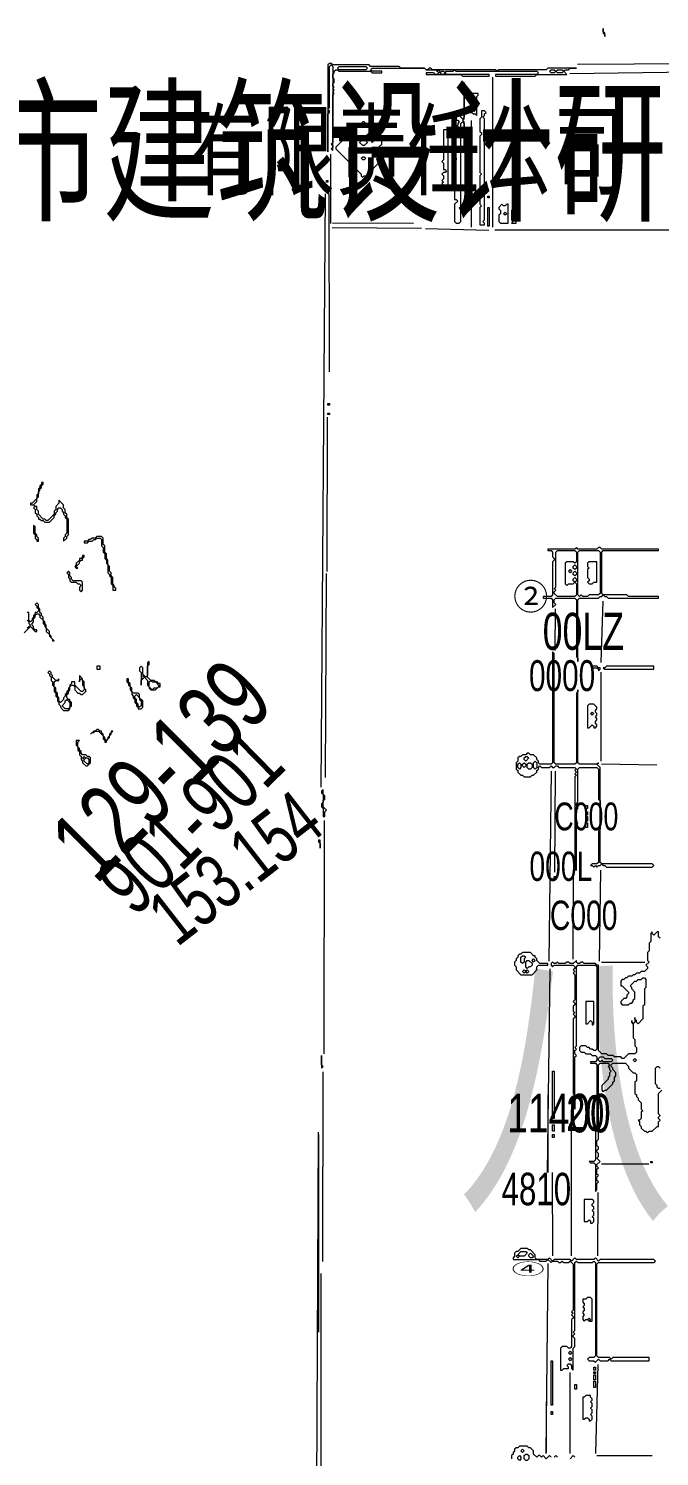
# Model space of a CAD drawing. Extents: x -538 to 2048, y 10 to 1392.
# Drawn here: x 325 to 724, y 490 to 1392 of the extents above; entities that cross this region are included whole.
import ezdxf

# ---------------------------------------------------------------- set-up
doc = ezdxf.new("R2010")
doc.units = 0
for name, color, linetype, lineweight in [('OCR_TEXT', 6, 'Continuous', 0), ('TRACE_CURVE', 6, 'Continuous', 0), ('TRACE_STRAIGHT', 5, 'Continuous', 0), ('TRACE_TEXT_SYMBOL', 6, 'Continuous', 0)]:
    doc.layers.add(name, color=color, linetype=linetype, lineweight=lineweight)
doc.styles.add('wqy-unicode', font='wqy-unicode.lff')

msp = doc.modelspace()

# ---------------------------------------------------------------- linework, layer by layer
at = {"layer": 'TRACE_CURVE', "color": 6}
for points in [[(611, 1340), (611, 1336), (610, 1335), (610, 1327), (611, 1326), (611, 1325), (610, 1324), (610, 1301), (611, 1300), (610, 1299), (610, 1281), (611, 1280), (610, 1279), (610, 1268), (613, 1268), (613, 1269), (612, 1270), (613, 1271), (613, 1335), (612, 1336), (613, 1337), (613, 1338), (614, 1339), (613, 1340)], [(671, 1064), (670, 1063), (653, 1063), (653, 1062), (655, 1062), (656, 1061), (656, 1058), (657, 1057), (657, 1056), (656, 1055), (656, 1034), (655, 1033), (650, 1033), (650, 1032), (655, 1032), (656, 1031), (656, 1026), (658, 1028), (657, 1029), (657, 1031), (658, 1032), (670, 1032), (671, 1031), (671, 995), (672, 994), (672, 992), (672, 1031), (673, 1032), (685, 1032), (686, 1033), (687, 1033), (688, 1034), (689, 1033), (690, 1033), (691, 1032), (723, 1032), (723, 1033), (704, 1033), (703, 1034), (688, 1034), (687, 1035), (687, 1061), (688, 1062), (723, 1062), (723, 1063), (687, 1063), (686, 1064), (685, 1064), (684, 1063), (672, 1063)], [(658, 1061), (659, 1062), (670, 1062), (671, 1061), (671, 1055), (670, 1054), (669, 1055), (665, 1055), (664, 1054), (664, 1041), (665, 1040), (666, 1041), (669, 1041), (670, 1042), (671, 1041), (671, 1034), (670, 1033), (659, 1033), (657, 1035), (657, 1036), (658, 1037), (657, 1038), (658, 1039)], [(672, 1061), (673, 1062), (685, 1062), (686, 1061), (686, 1035), (685, 1034), (679, 1034), (678, 1033), (675, 1033), (674, 1034), (673, 1033), (672, 1034)], [(666, 1049), (667, 1050), (668, 1049), (667, 1048)], [(669, 1052), (670, 1053), (671, 1052), (671, 1051), (670, 1050), (669, 1051)], [(669, 1048), (670, 1049), (671, 1048), (671, 1047), (670, 1046), (669, 1047)], [(669, 1044), (670, 1045), (671, 1044), (671, 1043), (670, 1042), (669, 1043)], [(638, 931), (639, 932), (640, 932), (641, 931), (639, 929), (638, 930)], [(634, 927), (635, 928), (636, 927), (636, 925), (635, 924), (634, 925)], [(637, 927), (638, 928), (639, 927), (639, 926), (638, 925), (637, 926)], [(640, 927), (641, 928), (642, 928), (643, 927), (643, 925), (642, 924), (641, 924), (640, 925)], [(644, 928), (645, 929), (646, 928), (646, 925), (645, 924), (644, 925)], [(685, 741), (686, 742), (688, 742), (689, 741), (693, 741), (694, 740), (693, 739), (688, 739), (687, 740), (686, 739), (685, 740)], [(707, 740), (708, 741), (709, 740), (708, 739)], [(633, 616), (634, 617), (635, 616), (634, 615)], [(636, 619), (639, 619), (640, 618), (638, 616), (635, 616), (634, 617)], [(641, 617), (642, 618), (644, 616), (643, 615), (642, 615), (641, 616)], [(666, 555), (667, 556), (668, 555), (667, 554)], [(666, 551), (667, 552), (668, 551), (667, 550)], [(634, 489), (635, 490), (636, 489), (636, 488), (635, 487), (634, 488)], [(636, 493), (637, 494), (638, 493), (637, 492)], [(638, 490), (639, 491), (640, 491), (641, 490), (641, 488), (640, 487), (639, 487), (638, 488)]]:
    msp.add_lwpolyline(points, close=True, dxfattribs=at)
for points in [[(656, 998), (656, 928), (655, 927), (648, 927), (647, 928), (647, 929), (646, 930), (646, 931), (644, 933), (642, 933), (641, 934), (640, 934), (639, 933), (637, 933), (636, 932), (635, 932), (634, 931), (634, 929), (633, 928), (633, 924), (634, 923), (634, 922), (636, 920), (637, 920), (638, 919), (642, 919), (643, 920), (644, 920), (646, 922), (646, 923), (647, 924), (647, 925), (648, 926), (649, 925), (654, 925), (655, 926), (656, 925), (657, 925), (658, 926), (659, 926), (660, 925), (670, 925), (671, 924), (670, 923), (671, 922), (670, 921), (671, 920), (670, 919), (670, 861), (671, 860), (671, 889), (672, 890), (671, 891), (671, 898), (672, 899), (672, 900), (671, 901), (671, 902), (672, 903), (672, 924), (673, 925), (684, 925), (685, 924), (685, 905)], [(685, 905), (686, 904), (686, 886), (685, 885), (685, 865), (684, 864), (681, 864), (680, 863), (681, 863), (682, 862), (683, 863), (684, 862), (685, 863), (686, 863), (687, 864), (688, 863), (689, 863), (690, 862), (719, 862), (720, 863), (719, 864), (687, 864), (686, 865), (686, 925), (684, 927), (685, 928), (684, 927), (673, 927), (672, 928), (672, 974), (672, 973), (671, 972), (671, 928), (670, 927), (658, 927), (657, 928), (657, 997), (656, 998)], [(719, 821), (718, 820), (718, 815), (717, 814), (717, 809), (716, 808), (716, 803), (717, 802), (715, 800), (716, 799), (716, 798), (714, 796), (712, 796), (711, 795), (709, 795), (708, 794), (707, 794), (706, 793), (704, 793), (703, 792), (702, 792), (701, 791), (700, 791), (699, 790), (699, 787), (700, 787), (704, 783), (704, 782), (703, 781), (703, 780), (702, 779), (701, 779), (699, 777), (699, 776), (700, 775), (704, 775), (705, 776), (706, 776), (707, 777), (707, 778), (708, 779), (708, 783), (706, 785), (706, 786), (705, 787), (708, 790), (709, 790), (710, 791), (712, 791), (713, 792), (714, 792), (715, 791), (715, 786), (714, 785), (714, 775), (713, 774), (713, 766), (710, 763), (709, 764), (709, 765), (708, 766), (708, 767), (708, 764), (707, 763)], [(724, 817), (723, 818), (723, 821), (722, 821), (720, 819), (719, 820), (719, 821)], [(707, 763), (706, 764), (706, 765), (706, 764), (707, 763), (707, 754), (708, 753), (708, 749), (709, 748), (709, 745), (708, 744), (704, 744), (701, 741), (700, 741), (699, 742), (695, 742), (694, 743), (691, 743), (690, 744), (687, 744), (685, 746), (685, 800), (684, 800), (683, 801), (676, 801), (675, 802), (674, 802), (673, 801), (672, 801), (671, 802), (671, 803), (669, 801), (667, 801), (666, 802), (665, 802), (664, 801), (660, 801), (659, 802), (658, 801), (657, 801), (656, 802), (655, 801), (655, 800), (656, 799), (657, 800), (669, 800), (670, 799), (670, 798), (669, 797), (670, 796), (669, 795), (670, 794), (670, 778), (669, 777), (670, 776), (670, 775), (669, 774), (669, 771), (670, 770), (669, 769), (670, 768), (670, 767), (669, 766), (669, 719)], [(669, 719), (670, 718), (670, 709), (670, 742), (671, 743), (670, 744), (670, 746), (671, 747), (670, 748), (671, 749), (671, 799), (672, 800), (683, 800), (684, 799), (684, 747), (683, 746), (682, 746), (681, 747), (680, 747), (679, 748), (678, 748), (677, 749), (674, 749), (673, 748), (673, 746), (674, 745), (676, 745), (677, 744), (680, 744), (681, 743), (683, 743), (684, 742), (684, 740), (683, 739), (680, 739), (680, 738), (683, 738), (684, 737), (684, 698), (683, 697), (683, 677), (682, 676), (679, 676), (680, 675), (682, 675), (683, 674), (683, 657), (684, 658), (684, 662), (685, 663), (684, 664), (684, 666), (685, 667), (684, 668), (684, 671), (685, 672), (684, 673), (684, 674), (686, 676), (684, 678), (685, 679), (685, 681), (684, 682), (684, 683)], [(684, 683), (685, 684), (685, 685), (684, 686), (684, 689), (685, 690), (685, 737), (686, 738), (691, 738), (692, 737), (691, 736), (692, 735), (692, 734), (693, 733), (692, 732), (692, 730), (691, 729), (691, 728), (687, 724), (687, 721), (688, 720), (689, 721), (690, 721), (694, 725), (694, 726), (695, 727), (695, 729), (696, 730), (696, 732), (694, 734), (694, 735), (693, 736), (693, 737), (694, 738), (702, 738), (704, 736), (704, 735), (707, 732), (708, 732), (709, 731), (709, 727), (708, 726), (708, 719), (709, 718), (709, 717), (710, 716), (710, 715), (712, 713), (712, 709), (713, 708), (712, 707), (712, 703), (711, 702), (710, 702), (711, 701), (711, 699), (712, 698), (712, 697), (714, 695), (715, 695), (716, 694), (717, 695), (719, 695), (722, 698)], [(724, 722), (723, 722), (722, 723), (722, 724), (721, 725), (721, 735), (722, 736), (723, 736), (724, 735)], [(722, 698), (723, 698), (723, 701), (724, 702), (723, 703), (723, 704), (724, 705), (723, 706), (723, 719), (725, 721)], [(636, 621), (634, 619), (633, 619), (632, 618), (632, 616), (631, 615), (631, 614), (647, 614), (648, 613), (652, 613), (653, 614), (655, 612), (656, 613), (659, 613), (660, 612), (661, 612), (662, 613), (663, 612), (666, 612), (667, 613), (669, 611), (669, 582), (668, 581), (669, 580), (668, 579), (669, 578), (669, 577), (668, 576), (668, 559), (667, 558), (666, 558), (665, 559), (662, 559), (661, 558), (661, 544), (662, 544), (663, 545), (666, 545), (666, 546), (665, 547), (666, 548), (667, 548), (668, 547), (668, 545), (669, 544), (669, 558), (670, 559), (670, 564), (669, 565), (669, 566), (670, 567), (669, 568), (670, 569), (670, 612), (671, 613), (672, 612), (681, 612), (682, 613), (683, 612), (683, 553), (682, 552), (679, 552), (678, 551), (679, 550)], [(679, 550), (682, 550), (683, 549), (685, 551), (686, 550), (691, 550), (692, 551), (693, 550), (717, 550), (717, 552), (694, 552), (693, 551), (692, 552), (685, 552), (684, 553), (684, 611), (685, 612), (720, 612), (721, 613), (720, 614), (686, 614), (685, 613), (683, 615), (682, 614), (671, 614), (670, 615), (668, 613), (667, 614), (657, 614), (656, 613), (654, 615), (653, 614), (646, 614), (645, 615), (645, 617), (642, 620), (641, 620), (640, 621), (636, 621)], [(635, 496), (634, 495), (633, 495), (632, 494), (632, 493), (631, 492), (631, 491), (630, 490), (630, 488)], [(655, 489), (654, 490), (652, 488), (650, 490), (649, 489), (648, 490), (647, 490), (646, 489), (644, 491), (644, 493), (642, 495), (641, 495), (640, 496), (635, 496)], [(659, 489), (658, 490), (657, 489)], [(670, 489), (669, 490), (667, 488)]]:
    msp.add_lwpolyline(points, dxfattribs=at)
at = {"layer": 'TRACE_STRAIGHT', "color": 5}
for p, q in [((666.85, 1363.65), (748.13, 1364.64)), ((671.62, 1369.4), (773.13, 1370.11)), ((618.11, 1266.38), (618.15, 1361.38)), ((604.71, 1266.38), (604.72, 1333.88)), ((515.62, 1312.62), (515.62, 1268.88)), ((509.83, 912.62), (512.37, 1287.63)), ((514.58, 1287.63), (514.76, 1175.12)), ((516.62, 1266.28), (573.14, 1265.91)), ((516.88, 1269.27), (568.13, 1269.09)), ((575.61, 1265.55), (615.67, 1264.67)), ((619.38, 1264.77), (913.13, 1264.65)), ((513.59, 1048.87), (513.63, 1146.38)), ((512.51, 918.62), (513.05, 1047.63)), ((686.78, 991.34), (687.9, 1030.13)), ((657.67, 998.87), (657.77, 1025.13)), ((686.66, 928.87), (686.66, 985.13)), ((653.71, 802.63), (655.21, 922.63)), ((657.46, 858.87), (657.73, 922.63)), ((686.89, 927.35), (721.88, 926.66)), ((511.67, 743.87), (511.79, 891.38)), ((669.01, 803.87), (669.11, 858.88)), ((685.57, 802.63), (686.5, 860.13)), ((652.85, 668.88), (654.37, 797.63)), ((686.87, 801.83), (714.37, 801.83)), ((510.84, 612.62), (510.95, 732.63)), ((653, 718), (653, 669)), ((667.84, 616.38), (667.92, 707.63)), ((506.71, 428.87), (508.03, 694.39)), ((508, 693), (508, 568)), ((655.77, 668.88), (655.9, 616.38)), ((686.87, 674.35), (716.88, 674.34)), ((684.65, 616.37), (684.68, 656.38)), ((509.66, 445.12), (509.82, 605.13)), ((651.94, 491.39), (653.09, 611.38)), ((667.03, 491.37), (667.09, 542.63)), ((683.33, 491.37), (684.76, 547.65)), ((652, 524), (652, 492)), ((684, 490), (719, 490))]:
    msp.add_line(p, q, dxfattribs=at)
at = {"layer": 'TRACE_TEXT_SYMBOL', "color": 6}
for points in [[(688, 1392), (688, 1389), (689, 1388), (689, 1387), (689, 1389), (688, 1390)], [(520, 1367), (521, 1368), (538, 1368), (539, 1367), (538, 1366), (521, 1366)], [(583, 1365), (584, 1366), (585, 1365), (584, 1364)], [(585, 1364), (586, 1365), (587, 1365), (588, 1364), (587, 1363), (586, 1363)], [(654, 1365), (655, 1366), (657, 1366), (658, 1365), (657, 1364), (655, 1364)], [(658, 1365), (659, 1366), (662, 1366), (663, 1365), (662, 1364), (659, 1364)], [(600, 1358), (600, 1336), (599, 1335), (598, 1336), (598, 1341), (597, 1340), (595, 1340), (595, 1334), (596, 1334), (597, 1333), (596, 1332), (596, 1331), (595, 1330), (595, 1329), (596, 1328), (598, 1328), (598, 1332), (599, 1333), (600, 1332), (600, 1317), (600, 1333), (599, 1334), (600, 1335)], [(604, 1351), (605, 1350), (605, 1348), (606, 1347), (606, 1346), (604, 1344), (604, 1341), (605, 1340), (604, 1339), (605, 1339), (606, 1338), (607, 1338), (608, 1337), (608, 1343), (607, 1344), (607, 1347), (608, 1348), (608, 1349), (609, 1350), (609, 1351)], [(536, 1333), (527, 1324), (526, 1324), (519, 1317), (519, 1316), (535, 1300), (535, 1299), (536, 1298), (537, 1299), (538, 1299), (548, 1309), (548, 1311), (544, 1315), (544, 1316), (545, 1317), (546, 1317), (548, 1319), (548, 1321), (545, 1324), (545, 1325), (544, 1326), (543, 1326), (541, 1328), (541, 1329), (537, 1333)], [(590, 1329), (589, 1328), (587, 1328), (587, 1309), (586, 1308), (587, 1307), (587, 1303), (588, 1303), (589, 1302), (588, 1301), (587, 1301), (586, 1300), (587, 1299), (587, 1297), (586, 1296), (587, 1295), (586, 1294), (587, 1293), (590, 1293), (590, 1327), (591, 1328)], [(595, 1329), (596, 1330), (597, 1329), (596, 1328)], [(535, 1322), (536, 1323), (539, 1320), (537, 1318), (536, 1318), (534, 1320), (535, 1321)], [(594, 1326), (594, 1322), (595, 1321), (594, 1320), (594, 1313), (595, 1312), (594, 1311), (595, 1310), (595, 1309), (594, 1308), (595, 1307), (594, 1306), (594, 1301), (595, 1300), (594, 1299), (594, 1291), (595, 1290), (594, 1289), (594, 1284), (595, 1284), (596, 1283), (594, 1281), (594, 1270), (595, 1269), (597, 1269), (598, 1270), (598, 1289), (597, 1290), (598, 1291), (598, 1326)], [(535, 1310), (536, 1311), (537, 1311), (538, 1310), (537, 1309), (536, 1309)], [(513, 1296), (514, 1296), (514, 1295), (513, 1295)], [(615, 1286), (616, 1286), (616, 1285), (615, 1285)], [(615, 1279), (616, 1279), (616, 1267), (615, 1267)], [(624, 1281), (622, 1279), (622, 1278), (623, 1277), (623, 1275), (622, 1274), (622, 1270), (623, 1269), (628, 1269), (628, 1281), (627, 1281), (626, 1280), (625, 1280)], [(625, 1275), (626, 1276), (627, 1275), (626, 1274)], [(631, 1279), (631, 1278), (630, 1277), (630, 1271), (631, 1270), (630, 1269), (633, 1269), (633, 1271), (634, 1272), (633, 1273), (633, 1274), (634, 1275), (634, 1277), (632, 1279)], [(514, 1155), (515, 1155), (515, 1154), (514, 1154)], [(514, 1149), (515, 1149), (515, 1148), (514, 1148)], [(328, 1078), (328, 1073), (329, 1072), (329, 1070), (330, 1069), (330, 1068), (331, 1068), (331, 1070), (330, 1071), (330, 1072), (329, 1073), (329, 1077)], [(368, 1071), (367, 1070), (365, 1070), (364, 1069), (363, 1069), (362, 1068), (360, 1068), (360, 1067), (362, 1067), (363, 1068), (365, 1068), (366, 1069), (367, 1069), (368, 1070), (370, 1070), (371, 1069), (371, 1065), (372, 1064), (372, 1061), (373, 1060), (373, 1057), (374, 1056), (374, 1054), (375, 1053), (375, 1048), (376, 1047), (376, 1046), (377, 1045), (377, 1041), (378, 1040), (378, 1037), (380, 1037), (380, 1038), (379, 1039), (379, 1040), (378, 1041), (378, 1045), (377, 1046), (377, 1048), (376, 1049), (376, 1052), (375, 1053), (375, 1056), (374, 1057), (374, 1060), (373, 1061), (373, 1065), (372, 1066), (372, 1070), (371, 1071)], [(359, 1059), (359, 1058), (358, 1057), (357, 1057), (357, 1056), (355, 1054), (355, 1053), (354, 1052), (355, 1051), (356, 1051), (355, 1052), (357, 1054), (357, 1055), (358, 1056), (359, 1056), (359, 1057), (360, 1058), (360, 1059)], [(350, 1049), (349, 1048), (350, 1047), (350, 1045), (351, 1044), (351, 1043), (352, 1042), (355, 1042), (356, 1041), (357, 1041), (358, 1040), (357, 1039), (357, 1037), (358, 1036), (359, 1037), (359, 1042), (358, 1043), (353, 1043), (352, 1044), (352, 1045), (351, 1046), (351, 1048)], [(679, 1055), (678, 1054), (678, 1052), (679, 1051), (678, 1050), (678, 1045), (679, 1044), (679, 1043), (678, 1042), (679, 1041), (681, 1041), (682, 1042), (684, 1042), (684, 1055)], [(368, 989), (368, 987), (370, 987), (370, 989)], [(401, 992), (400, 991), (400, 983), (399, 982), (397, 984), (397, 988), (396, 989), (395, 988), (395, 986), (396, 985), (396, 977), (396, 980), (398, 982), (400, 980), (400, 977), (401, 976), (401, 975), (402, 974), (405, 974), (407, 976), (408, 976), (408, 978), (407, 978), (406, 979), (405, 979), (404, 980), (402, 980), (400, 982), (400, 989), (401, 990)], [(681, 989), (681, 988), (684, 988), (685, 987), (685, 986), (686, 987), (686, 988), (685, 988), (684, 989)], [(690, 989), (689, 988), (688, 988), (689, 987), (720, 987), (720, 989)], [(387, 981), (387, 979), (388, 978), (388, 977), (389, 976), (389, 974), (390, 973), (390, 971), (391, 970), (391, 969), (392, 968), (392, 966), (393, 965), (393, 964), (394, 963), (394, 962), (396, 962), (397, 963), (397, 967), (395, 969), (395, 971), (394, 972), (391, 972), (390, 973), (390, 975), (389, 976), (389, 978), (388, 979), (388, 981)], [(396, 982), (397, 983), (398, 982), (397, 981)], [(401, 979), (402, 980), (403, 979), (405, 979), (407, 977), (407, 976), (406, 975), (404, 975), (403, 974), (401, 976)], [(348, 967), (349, 968), (351, 966), (351, 963), (350, 962), (348, 962), (346, 964), (348, 966)], [(392, 970), (393, 971), (395, 969), (395, 968), (396, 967), (396, 964), (395, 963), (394, 964), (394, 965), (393, 966), (393, 968), (392, 969)], [(679, 965), (678, 964), (678, 950), (679, 950), (681, 952), (682, 951), (682, 950), (683, 950), (684, 951), (684, 952), (683, 953), (683, 954), (684, 955), (684, 956), (683, 957), (684, 958), (684, 959), (683, 960), (683, 961), (684, 962), (684, 963), (682, 965)], [(680, 959), (681, 960), (682, 959), (681, 958)], [(368, 949), (367, 948), (366, 948), (364, 946), (365, 947), (366, 947), (367, 948), (369, 948), (372, 945), (372, 943), (373, 942), (373, 941), (374, 941), (374, 942), (376, 944), (376, 945), (377, 946), (377, 947), (378, 948), (377, 948), (377, 947), (376, 946), (376, 945), (375, 944), (375, 943), (374, 942), (373, 943), (373, 944), (372, 945), (372, 946), (371, 947), (371, 948), (370, 948), (369, 949)], [(355, 942), (355, 939), (356, 938), (356, 936), (357, 935), (357, 933), (358, 932), (358, 930), (359, 929), (359, 928), (361, 926), (362, 926), (364, 928), (364, 931), (363, 932), (362, 932), (361, 933), (359, 933), (358, 934), (358, 935), (357, 936), (357, 937), (356, 938), (356, 941), (357, 942)], [(359, 931), (360, 932), (361, 931), (360, 930)], [(360, 930), (361, 931), (362, 931), (363, 930), (363, 928), (362, 927), (360, 929)], [(511, 911), (510, 910), (510, 909), (511, 908), (511, 903), (510, 902), (510, 900), (511, 899), (511, 894), (512, 894), (512, 897), (513, 898), (511, 900), (511, 904), (512, 905), (512, 907), (511, 908)], [(677, 901), (678, 901), (678, 899), (677, 899)], [(677, 897), (678, 897), (678, 895), (677, 895)], [(677, 894), (678, 894), (678, 891), (677, 891)], [(677, 890), (678, 890), (678, 887), (677, 887)], [(508, 879), (508, 878), (509, 877), (509, 874), (509, 879)], [(657, 856), (658, 856), (658, 854), (657, 854)], [(637, 808), (636, 807), (635, 807), (634, 806), (634, 805), (633, 804), (633, 803), (632, 802), (632, 800), (633, 799), (633, 797), (636, 794), (643, 794), (646, 797), (646, 799), (647, 800), (653, 800), (653, 801), (648, 801), (646, 803), (646, 804), (645, 805), (645, 806), (644, 806), (642, 808)], [(636, 805), (637, 806), (638, 806), (639, 805), (638, 804), (638, 802), (637, 801), (636, 802)], [(643, 803), (644, 804), (645, 803), (644, 802)], [(637, 796), (638, 797), (639, 796), (638, 795)], [(639, 802), (640, 803), (641, 803), (643, 801), (643, 800), (642, 799), (641, 799), (640, 798), (639, 799)], [(639, 796), (640, 797), (641, 796), (640, 795)], [(677, 777), (677, 763), (678, 763), (680, 765), (681, 764), (681, 762), (682, 763), (682, 777)], [(510, 743), (510, 735), (511, 736), (510, 737)], [(656, 733), (657, 733), (657, 703), (656, 703)], [(656, 699), (657, 699), (657, 695), (656, 695)], [(656, 693), (657, 693), (657, 691), (656, 691)], [(718, 676), (719, 676), (719, 675), (718, 675)], [(676, 652), (676, 638), (678, 638), (679, 639), (680, 638), (680, 637), (681, 637), (682, 638), (682, 640), (681, 641), (682, 642), (682, 644), (681, 645), (682, 646), (682, 647), (681, 648), (681, 649), (682, 650), (682, 651), (681, 652)], [(678, 590), (677, 589), (675, 589), (675, 587), (676, 586), (676, 585), (675, 584), (676, 583), (676, 582), (675, 581), (675, 580), (676, 579), (675, 578), (675, 576), (676, 575), (677, 576), (678, 576), (679, 575), (681, 575), (681, 589), (680, 590)], [(678, 576), (679, 577), (680, 576), (679, 575)], [(655, 550), (656, 550), (656, 522), (655, 522)], [(682, 546), (683, 546), (683, 544), (682, 544)], [(682, 543), (683, 543), (683, 542), (682, 542)], [(670, 535), (671, 535), (671, 532), (670, 532)], [(682, 541), (683, 541), (683, 538), (682, 538)], [(682, 537), (683, 537), (683, 533), (682, 533)], [(677, 528), (676, 527), (675, 527), (675, 513), (676, 513), (677, 514), (678, 514), (679, 513), (679, 512), (680, 512), (681, 513), (681, 515), (680, 516), (681, 517), (681, 519), (680, 520), (681, 521), (681, 523), (680, 524), (681, 525), (681, 526), (680, 527), (680, 528)], [(655, 518), (656, 518), (656, 516), (655, 516)]]:
    msp.add_lwpolyline(points, close=True, dxfattribs=at)
for points in [[(515, 1370), (514, 1369), (514, 1314), (514, 1338), (515, 1339), (515, 1340), (514, 1341), (515, 1342), (515, 1368), (516, 1369), (517, 1368), (517, 1320), (516, 1319), (517, 1318), (517, 1317), (516, 1316), (517, 1315), (517, 1350), (518, 1351), (517, 1352), (518, 1353), (517, 1354), (518, 1355), (517, 1356), (517, 1357), (518, 1358), (518, 1360), (517, 1361), (517, 1363), (518, 1364), (518, 1365), (519, 1366), (520, 1366), (521, 1365), (541, 1365), (542, 1364), (548, 1364), (548, 1365), (542, 1365), (541, 1366), (542, 1367), (575, 1367), (576, 1366), (582, 1366), (584, 1364), (583, 1363), (582, 1363), (581, 1364), (576, 1364), (576, 1363), (598, 1363), (599, 1362), (616, 1362), (616, 1363), (589, 1363), (588, 1364), (589, 1365), (593, 1365), (594, 1366), (595, 1365), (646, 1365), (647, 1364), (646, 1363), (620, 1363)], [(620, 1363), (620, 1362), (645, 1362), (646, 1363), (665, 1363), (663, 1365), (664, 1366), (666, 1366), (667, 1367), (671, 1367), (653, 1367), (652, 1366), (622, 1366), (621, 1365), (620, 1366), (580, 1366), (579, 1367), (578, 1367), (577, 1366), (576, 1366), (575, 1367), (560, 1367), (559, 1368), (541, 1368), (540, 1369), (517, 1369), (516, 1370), (515, 1370)], [(333, 1105), (333, 1104), (332, 1103), (332, 1102), (331, 1101), (331, 1098), (330, 1097), (330, 1095), (327, 1092), (326, 1092), (326, 1091), (328, 1091), (329, 1090), (328, 1089), (329, 1088), (329, 1086), (330, 1085), (330, 1084), (331, 1083), (331, 1082), (332, 1082), (333, 1081), (334, 1081), (335, 1080), (338, 1080), (341, 1083), (341, 1084), (342, 1085), (342, 1086), (343, 1087), (343, 1088), (344, 1089), (345, 1089), (346, 1088), (346, 1087), (347, 1086), (347, 1085), (348, 1084), (348, 1083), (349, 1082), (349, 1073), (348, 1072), (348, 1071), (347, 1070), (347, 1068), (349, 1070), (349, 1071), (350, 1072), (350, 1082), (349, 1083), (349, 1085), (348, 1086), (348, 1088), (347, 1089), (347, 1091), (344, 1094), (344, 1092), (342, 1090), (342, 1088), (341, 1087), (341, 1085), (337, 1081), (336, 1081), (335, 1082)], [(335, 1082), (334, 1082), (331, 1085), (331, 1087), (330, 1088), (330, 1090), (329, 1090), (328, 1091), (330, 1093), (330, 1095), (331, 1096), (331, 1099), (332, 1100), (332, 1101), (333, 1102), (333, 1103), (334, 1104), (334, 1105), (333, 1105)], [(330, 1029), (329, 1028), (330, 1027), (330, 1026), (331, 1025), (331, 1024), (330, 1023), (329, 1023), (329, 1022), (328, 1021), (328, 1020), (327, 1019), (327, 1018), (326, 1017), (325, 1018), (325, 1023), (324, 1023)], [(334, 1016), (335, 1015), (335, 1014), (336, 1013), (336, 1011), (338, 1009), (338, 1008), (340, 1006), (340, 1005), (341, 1005), (339, 1007), (339, 1008), (338, 1009), (338, 1011), (336, 1013), (336, 1015), (335, 1016), (335, 1017), (334, 1018), (334, 1020), (333, 1021), (333, 1022), (332, 1023), (332, 1025), (331, 1026), (331, 1028), (330, 1029)], [(322, 1010), (326, 1014), (329, 1011), (330, 1011), (330, 1012), (329, 1012), (328, 1013), (328, 1014), (327, 1015), (327, 1016), (328, 1017), (328, 1019), (329, 1020), (329, 1021), (330, 1022), (331, 1022), (332, 1021), (332, 1020), (334, 1018), (334, 1016)], [(324, 1018), (325, 1017), (325, 1016), (326, 1015), (324, 1013)], [(338, 986), (337, 985), (338, 984), (338, 983), (339, 982), (339, 980), (340, 979), (340, 977), (341, 976), (341, 973), (342, 972), (342, 970), (343, 969), (343, 967), (344, 966), (344, 965), (345, 964), (345, 963), (347, 961), (350, 961), (351, 962), (351, 963), (352, 964), (352, 966), (351, 967), (351, 968), (350, 968), (349, 969), (349, 971), (350, 972), (350, 973), (351, 974), (351, 976), (352, 977), (353, 977), (354, 976), (354, 974), (356, 972), (357, 972), (358, 971), (359, 971), (361, 973), (361, 974), (360, 975), (360, 979), (359, 980), (359, 981), (357, 983), (357, 979), (357, 980), (358, 981), (359, 980), (359, 977), (360, 976), (360, 974), (359, 973), (358, 973), (354, 977), (354, 979), (352, 979), (352, 978), (351, 977), (351, 976), (350, 975)], [(350, 975), (350, 974), (349, 973), (349, 972), (348, 971), (348, 970), (347, 969), (347, 968), (345, 966), (344, 967), (344, 969), (343, 970), (343, 972), (342, 973), (342, 975), (341, 976), (341, 979), (342, 980), (344, 980), (344, 981), (343, 980), (342, 980), (340, 982), (340, 983), (339, 984), (339, 985), (338, 986)]]:
    msp.add_lwpolyline(points, dxfattribs=at)

# ---------------------------------------------------------------- texts
at = {"layer": 'OCR_TEXT', "color": 6, "style": 'wqy-unicode'}
for s, height, width, p in [('无锡市建筑设计研究院', 72.593, 0.72, (157.77, 1277.92)), ('有限责任公司', 46.834, 0.72, (426.29, 1291.66)), ('②', 16.43, 0.994955, (631, 1024.71)), ('00LZ', 23.427, 0.72, (649.73, 999.31)), ('0000', 19.523, 0.72, (641.07, 973.26)), ('C000', 17.57, 0.72, (657.07, 885.23)), ('000L', 18.547, 0.72, (641.33, 853.25)), ('C000', 18.547, 0.72, (654.29, 822.25)), ('11400', 24.403, 0.72, (627.34, 694.33)), ('20', 22.451, 0.72, (664.64, 695.3)), ('4810', 20.499, 0.72, (623.78, 648.27)), ('④', 7.3, 2.114279, (630, 604.32))]:
    msp.add_text(s, height=height, dxfattribs=dict(at, width=width)).set_placement(p)
at = {"layer": 'OCR_TEXT', "color": 6, "style": 'wqy-unicode', "width": 0.72}
for s, height, rotation, p in [('129-139', 45.605, 45, (367.62, 850.48)), ('901-901', 38.311, 44.46118, (391.98, 829.75)), ('153.154', 34.535, 37.92108, (418.65, 811.08)), ('八层消防平面图 1:100', 139.6879, -3.01279, (595.84, 658.85))]:
    msp.add_text(s, height=height, rotation=rotation, dxfattribs=at).set_placement(p)

doc.saveas('drawing.dxf')
